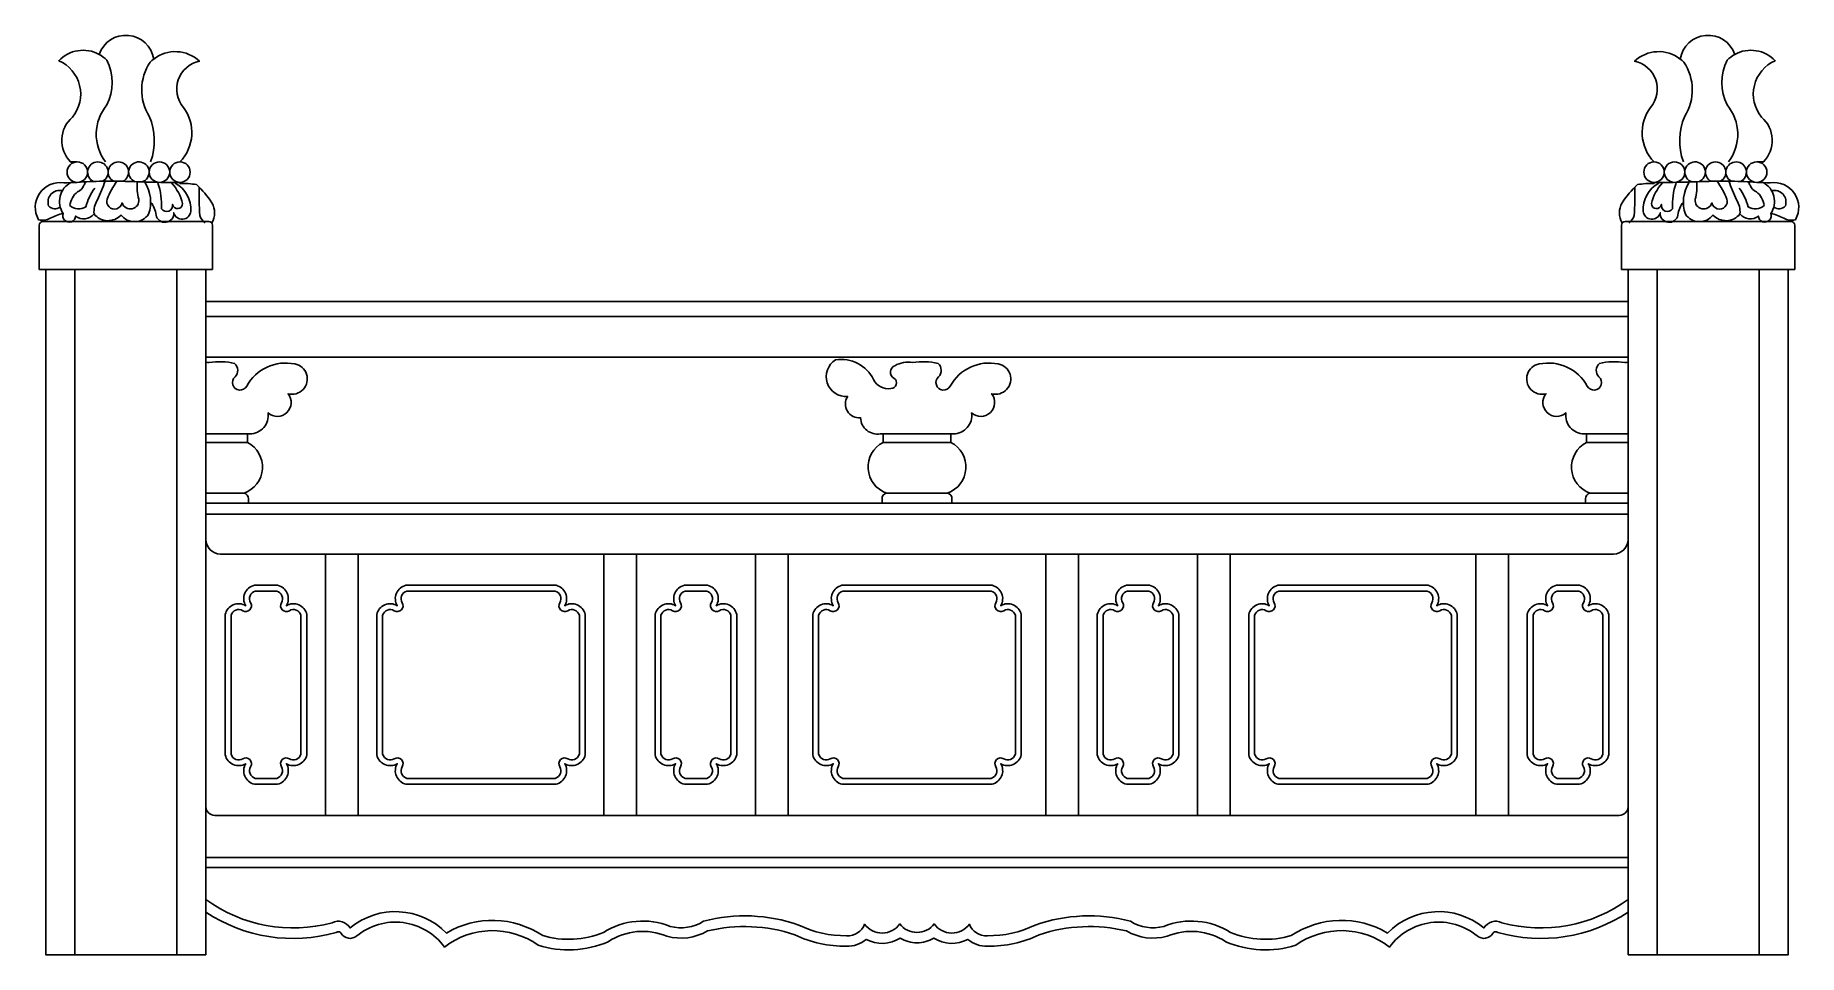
# Model space of a CAD drawing. Header units: metres. Extents: x 177 to 2606, y 1151 to 2418.
import ezdxf

# ---------------------------------------------------------------- set-up
doc = ezdxf.new("R2010")
doc.units = ezdxf.units.M
for name, color, linetype in [('3', 3, 'Continuous'), ('4', 4, 'Continuous'), ('7', 7, 'Continuous')]:
    doc.layers.add(name, color=color, linetype=linetype)

msp = doc.modelspace()

# ---------------------------------------------------------------- linework, layer by layer
at = {"layer": '3'}
for p, q in [((412.14, 2029.98), (2370.95, 2029.98)), ((412.14, 1868.61), (469.36, 1868.61)), ((412.14, 1856.61), (469.36, 1856.61)), ((1344.77, 1868.61), (1438.32, 1868.61)), ((1344.77, 1856.61), (1438.32, 1856.61)), ((2370.95, 1868.61), (2313.73, 1868.61)), ((2370.95, 1856.61), (2313.73, 1856.61)), ((412.14, 1757.98), (2370.95, 1757.98))]:
    msp.add_line(p, q, dxfattribs=at)
for points in [[(273.74, 2243.19, -0.35), (275.75, 2321.57, 0.24), (275.75, 2383.19, 0.06), (265.03, 2391.34, 0.06)], [(340.31, 2384.92, 0.09), (335.44, 2380.51, 0.3), (334.1, 2306.16, -0.19), (335.94, 2243.19)], [(2442.78, 2384.92, -0.09), (2447.65, 2380.51, -0.3), (2448.99, 2306.16, 0.19), (2447.15, 2243.19)], [(2509.35, 2243.19, 0.35), (2507.34, 2321.57, -0.24), (2507.34, 2383.19, -0.06), (2518.06, 2391.34, -0.06)], [(259.05, 2206.95, 0.1), (246.66, 2181.24, -0.34), (224.6, 2183.17, -0.19), (235.24, 2201.92, 0.19), (244.15, 2211.01, 0.21), (245.56, 2215.92, 0.21)], [(317.4, 2215.79, 0.08), (319.65, 2191.66, -0.92), (296.71, 2186.63, -1.04), (275.97, 2192.06, -0.06), (289.45, 2216.56)], [(364.88, 2214.19, -0.13), (379.77, 2185.72, -0.93), (366.2, 2184.52, -0.81), (350.91, 2178.69, 0.09), (346.08, 2214.06, 0.09)], [(2418.21, 2214.19, 0.13), (2403.32, 2185.72, 0.93), (2416.89, 2184.52, 0.81), (2432.18, 2178.69, -0.09), (2437.01, 2214.06, -0.09)], [(2465.69, 2215.79, -0.08), (2463.44, 2191.66, 0.92), (2486.38, 2186.63, 1.04), (2507.12, 2192.06, 0.06), (2493.64, 2216.56)], [(2524.04, 2206.95, -0.1), (2536.42, 2181.24, 0.34), (2558.49, 2183.17, 0.19), (2547.85, 2201.92, -0.19), (2538.94, 2211.01, -0.21), (2537.53, 2215.92, -0.21)], [(214.34, 2203.59, 0.59), (195.45, 2182.49, 0.39), (211.35, 2181.15, 0.39)], [(402.79, 2208.3, 0.02), (403.67, 2169.57, 0.19), (411.14, 2159.14, 0.19)], [(2380.3, 2208.3, -0.02), (2379.42, 2169.57, -0.19), (2371.95, 2159.14, -0.19)], [(2568.75, 2203.59, -0.59), (2587.64, 2182.49, -0.39), (2571.74, 2181.15, -0.39)], [(1391.54, 1181.68, -0.24), (1367.94, 1193.45, -0.51), (1319.36, 1193.03, -0.33), (1294.64, 1177.16, -0.12), (1228.72, 1191.85, 0.15), (1097.46, 1197.15, -0.21), (1051.55, 1190.09, 0.24), (959.63, 1181.73, -0.17), (875.96, 1177.28, 0.29), (743.34, 1180.84, 0.39), (610.73, 1187.95, 0.39), (585.8, 1195.06, -0.23), (412.14, 1227.26)], [(1391.54, 1181.68, 0.24), (1415.15, 1193.45, 0.51), (1463.73, 1193.03, 0.33), (1488.45, 1177.16, 0.12), (1554.37, 1191.85, -0.15), (1685.63, 1197.15, 0.21), (1731.54, 1190.09, -0.24), (1823.46, 1181.73, 0.17), (1907.13, 1177.28, -0.29), (2039.75, 1180.84, -0.39), (2172.36, 1187.95, -0.39), (2197.29, 1195.06, 0.23), (2370.95, 1227.26)]]:
    msp.add_lwpolyline(points, format="xyb", dxfattribs=at)
for points in [[(231.54, 2094.98), (231.54, 1150.98)], [(372.14, 1150.98), (372.14, 2094.98)], [(2410.95, 1150.98), (2410.95, 2094.98)], [(2551.54, 2094.98), (2551.54, 1150.98)]]:
    msp.add_lwpolyline(points, dxfattribs=at)
for points in [[(478.85, 1385.98), (510.89, 1385.98, 0.51), (522.88, 1414.15, 0.51), (551.05, 1426.14), (551.05, 1619.82, 0.51), (522.88, 1631.81, 0.51), (510.89, 1659.98), (478.85, 1659.98, 0.51), (466.86, 1631.81, 0.51), (438.69, 1619.82), (438.69, 1426.14, 0.51), (466.86, 1414.15, 0.51)], [(479.87, 1393.98), (509.87, 1393.98, 0.49), (516.03, 1410.01, -0.78), (527.02, 1421, 0.49), (543.05, 1427.16), (543.05, 1618.8, 0.49), (527.02, 1624.96, -0.78), (516.03, 1635.95, 0.49), (509.87, 1651.98), (479.87, 1651.98, 0.49), (473.71, 1635.95, -0.78), (462.72, 1624.96, 0.49), (446.69, 1618.8), (446.69, 1427.16, 0.49), (462.72, 1421, -0.78), (473.71, 1410.01, 0.49)], [(687.64, 1385.98, -0.51), (675.65, 1414.15, -0.51), (647.48, 1426.14), (647.48, 1619.82, -0.51), (675.65, 1631.81, -0.51), (687.64, 1659.98), (894.32, 1659.98, -0.51), (906.31, 1631.81, -0.51), (934.48, 1619.82), (934.48, 1426.14, -0.51), (906.31, 1414.15, -0.51), (894.32, 1385.98)], [(688.65, 1393.98, -0.49), (682.49, 1410.01, 0.78), (671.51, 1421, -0.49), (655.48, 1427.16), (655.48, 1618.8, -0.49), (671.51, 1624.96, 0.78), (682.49, 1635.95, -0.49), (688.65, 1651.98), (893.3, 1651.98, -0.49), (899.46, 1635.95, 0.78), (910.45, 1624.96, -0.49), (926.48, 1618.8), (926.48, 1427.16, -0.49), (910.45, 1421, 0.78), (899.46, 1410.01, -0.49), (893.3, 1393.98)], [(1103.1, 1385.98), (1071.07, 1385.98, -0.51), (1059.08, 1414.15, -0.51), (1030.91, 1426.14), (1030.91, 1619.82, -0.51), (1059.08, 1631.81, -0.51), (1071.07, 1659.98), (1103.1, 1659.98, -0.51), (1115.09, 1631.81, -0.51), (1143.26, 1619.82), (1143.26, 1426.14, -0.51), (1115.09, 1414.15, -0.51)], [(1102.09, 1393.98), (1072.08, 1393.98, -0.49), (1065.92, 1410.01, 0.78), (1054.94, 1421, -0.49), (1038.91, 1427.16), (1038.91, 1618.8, -0.49), (1054.94, 1624.96, 0.78), (1065.92, 1635.95, -0.49), (1072.08, 1651.98), (1102.09, 1651.98, -0.49), (1108.25, 1635.95, 0.78), (1119.23, 1624.96, -0.49), (1135.26, 1618.8), (1135.26, 1427.16, -0.49), (1119.23, 1421, 0.78), (1108.25, 1410.01, -0.49)], [(1288.2, 1385.98, -0.51), (1276.21, 1414.15, -0.51), (1248.04, 1426.14), (1248.04, 1619.82, -0.51), (1276.21, 1631.81, -0.51), (1288.2, 1659.98), (1494.89, 1659.98, -0.51), (1506.88, 1631.81, -0.51), (1535.05, 1619.82), (1535.05, 1426.14, -0.51), (1506.88, 1414.15, -0.51), (1494.89, 1385.98)], [(1289.22, 1393.98, -0.49), (1283.06, 1410.01, 0.78), (1272.07, 1421, -0.49), (1256.04, 1427.16), (1256.04, 1618.8, -0.49), (1272.07, 1624.96, 0.78), (1283.06, 1635.95, -0.49), (1289.22, 1651.98), (1493.87, 1651.98, -0.49), (1500.03, 1635.95, 0.78), (1511.02, 1624.96, -0.49), (1527.05, 1618.8), (1527.05, 1427.16, -0.49), (1511.02, 1421, 0.78), (1500.03, 1410.01, -0.49), (1493.87, 1393.98)], [(1679.99, 1385.98), (1712.02, 1385.98, 0.51), (1724.01, 1414.15, 0.51), (1752.18, 1426.14), (1752.18, 1619.82, 0.51), (1724.01, 1631.81, 0.51), (1712.02, 1659.98), (1679.99, 1659.98, 0.51), (1668, 1631.81, 0.51), (1639.83, 1619.82), (1639.83, 1426.14, 0.51), (1668, 1414.15, 0.51)], [(1681, 1393.98), (1711.01, 1393.98, 0.49), (1717.17, 1410.01, -0.78), (1728.15, 1421, 0.49), (1744.18, 1427.16), (1744.18, 1618.8, 0.49), (1728.15, 1624.96, -0.78), (1717.17, 1635.95, 0.49), (1711.01, 1651.98), (1681, 1651.98, 0.49), (1674.84, 1635.95, -0.78), (1663.86, 1624.96, 0.49), (1647.83, 1618.8), (1647.83, 1427.16, 0.49), (1663.86, 1421, -0.78), (1674.84, 1410.01, 0.49)], [(2095.45, 1385.98, 0.51), (2107.44, 1414.15, 0.51), (2135.61, 1426.14), (2135.61, 1619.82, 0.51), (2107.44, 1631.81, 0.51), (2095.45, 1659.98), (1888.77, 1659.98, 0.51), (1876.78, 1631.81, 0.51), (1848.61, 1619.82), (1848.61, 1426.14, 0.51), (1876.78, 1414.15, 0.51), (1888.77, 1385.98)], [(2094.44, 1393.98, 0.49), (2100.6, 1410.01, -0.78), (2111.58, 1421, 0.49), (2127.61, 1427.16), (2127.61, 1618.8, 0.49), (2111.58, 1624.96, -0.78), (2100.6, 1635.95, 0.49), (2094.44, 1651.98), (1889.79, 1651.98, 0.49), (1883.63, 1635.95, -0.78), (1872.64, 1624.96, 0.49), (1856.61, 1618.8), (1856.61, 1427.16, 0.49), (1872.64, 1421, -0.78), (1883.63, 1410.01, 0.49), (1889.79, 1393.98)], [(2304.24, 1385.98), (2272.2, 1385.98, -0.51), (2260.21, 1414.15, -0.51), (2232.04, 1426.14), (2232.04, 1619.82, -0.51), (2260.21, 1631.81, -0.51), (2272.2, 1659.98), (2304.24, 1659.98, -0.51), (2316.23, 1631.81, -0.51), (2344.4, 1619.82), (2344.4, 1426.14, -0.51), (2316.23, 1414.15, -0.51)], [(2303.22, 1393.98), (2273.22, 1393.98, -0.49), (2267.06, 1410.01, 0.78), (2256.07, 1421, -0.49), (2240.04, 1427.16), (2240.04, 1618.8, -0.49), (2256.07, 1624.96, 0.78), (2267.06, 1635.95, -0.49), (2273.22, 1651.98), (2303.22, 1651.98, -0.49), (2309.38, 1635.95, 0.78), (2320.37, 1624.96, -0.49), (2336.4, 1618.8), (2336.4, 1427.16, -0.49), (2320.37, 1421, 0.78), (2309.38, 1410.01, -0.49)]]:
    msp.add_lwpolyline(points, format="xyb", close=True, dxfattribs=at)
at = {"layer": '4'}
for p, q in [((412.14, 2050.98), (2370.95, 2050.98)), ((412.14, 1973.98), (2370.95, 1973.98)), ((412.14, 1270.98), (2370.95, 1270.98))]:
    msp.add_line(p, q, dxfattribs=at)
for points in [[(420.23, 2159.14, 0.27), (420.38, 2186.89, 0.05), (399.22, 2211.84, 0.05), (376.3, 2213.51), (376.3, 2214.93, 1), (376.3, 2243.2, 0.37), (381.05, 2318.22, -0.57), (403.18, 2381.85, 0.37), (340.31, 2384.92, 0.78), (265.03, 2391.34, 0.34), (209.36, 2382.52, -0.5), (228.14, 2304.82, 0.43), (225.52, 2243.19), (234.96, 2243.2, 1), (234.96, 2214.93, 0.01), (216.43, 2214.26, 0.63), (181.63, 2163.36, 0.17), (197.78, 2165.44, -0.07), (215.37, 2172.3)], [(2362.86, 2159.14, -0.27), (2362.71, 2186.89, -0.05), (2383.87, 2211.84, -0.05), (2406.78, 2213.51), (2406.78, 2214.93, -1), (2406.78, 2243.2, -0.37), (2402.04, 2318.22, 0.57), (2379.91, 2381.85, -0.37), (2442.78, 2384.92, -0.78), (2518.06, 2391.34, -0.34), (2573.73, 2382.52, 0.5), (2554.95, 2304.82, -0.43), (2557.57, 2243.19), (2548.13, 2243.2, -1), (2548.13, 2214.93, -0.01), (2566.66, 2214.26, -0.63), (2601.46, 2163.36, -0.17), (2585.31, 2165.44, 0.07), (2567.72, 2172.3)], [(1391.54, 1167.31, 0.14), (1414.87, 1174.01, 0.28), (1461.36, 1172.19, 0.19), (1488.72, 1162.78, 0.12), (1559.88, 1178.55, -0.14), (1680.01, 1183.74, 0.2), (1736.15, 1176.45, -0.25), (1816.75, 1168.96, 0.18), (1913.5, 1164.21, -0.33), (2042.34, 1161.63, -0.43), (2163.18, 1176.9, 0.46), (2184.62, 1180.45, -0.44), (2191.58, 1181.76, 0.22), (2370.95, 1209.61)]]:
    msp.add_lwpolyline(points, format="xyb", dxfattribs=at)
for points in [[(412.14, 1150.98), (412.14, 2094.98), (421.14, 2094.98), (421.14, 2155.98, 0.41), (416.14, 2160.98), (187.54, 2160.98, 0.41), (182.54, 2155.98), (182.54, 2094.98), (191.54, 2094.98), (191.54, 1150.98)], [(2370.95, 1150.98), (2370.95, 2094.98), (2361.95, 2094.98), (2361.95, 2155.98, -0.41), (2366.95, 2160.98), (2595.54, 2160.98, -0.41), (2600.54, 2155.98), (2600.54, 2094.98), (2591.54, 2094.98), (2591.54, 1150.98)]]:
    msp.add_lwpolyline(points, format="xyb", close=True, dxfattribs=at)
at = {"layer": '7'}
for p, q in [((376.3, 2243.19), (376.39, 2243.19)), ((2406.78, 2243.19), (2406.7, 2243.19)), ((191.54, 2094.98), (412.14, 2094.98)), ((2591.54, 2094.98), (2370.95, 2094.98)), ((412.14, 1786.97), (464.55, 1786.97)), ((1349.58, 1786.97), (1433.51, 1786.97)), ((2370.95, 1786.97), (2318.54, 1786.97)), ((412.14, 1772.98), (2370.95, 1772.98)), ((576.86, 1702.98), (576.86, 1342.98)), ((621.86, 1702.98), (621.86, 1342.98)), ((960.09, 1702.98), (960.09, 1342.98)), ((1005.09, 1702.98), (1005.09, 1342.98)), ((1169.08, 1702.98), (1169.08, 1342.98)), ((1214.08, 1702.98), (1214.08, 1342.98)), ((1569.01, 1702.98), (1569.01, 1342.98)), ((1614.01, 1702.98), (1614.01, 1342.98)), ((1778, 1702.98), (1778, 1342.98)), ((1823, 1702.98), (1823, 1342.98)), ((2161.22, 1702.98), (2161.22, 1342.98)), ((2206.22, 1702.98), (2206.22, 1342.98)), ((412.14, 1284.98), (2370.95, 1284.98))]:
    msp.add_line(p, q, dxfattribs=at)
for points in [[(225.86, 2214.75, 0.44), (215.37, 2172.3, 1.15), (232.63, 2168.47, 0.42), (257.95, 2171.54, -0.15), (262.55, 2191.07, 0.01), (273.47, 2216.59)], [(376.3, 2214.93, -0.01), (323.73, 2215.49, 0.01), (297.83, 2216.43, 0.01), (269.81, 2216.55, 0.02), (234.96, 2214.93, 0.02)], [(257.95, 2171.54, 0.46), (295.15, 2170, 0.51), (333.12, 2171.15, 0.23), (327.82, 2215.28)], [(369.8, 2213.91, -0.29), (391.18, 2174.96, -0.84), (367.82, 2173.11, -0.94), (343.39, 2169.92, 0.16), (335.83, 2187.65, 0.16)], [(2413.29, 2213.91, 0.29), (2391.91, 2174.96, 0.84), (2415.27, 2173.11, 0.94), (2439.7, 2169.92, -0.16), (2447.26, 2187.65, -0.16)], [(2406.78, 2214.93, 0.01), (2459.36, 2215.49, -0.01), (2485.26, 2216.43, -0.01), (2513.28, 2216.55, -0.02), (2548.13, 2214.93, -0.02)], [(2525.14, 2171.54, -0.46), (2487.94, 2170, -0.51), (2449.97, 2171.15, -0.23), (2455.27, 2215.28)], [(2557.23, 2214.75, -0.44), (2567.72, 2172.3, -1.15), (2550.46, 2168.47, -0.42), (2525.14, 2171.54, 0.15), (2520.54, 2191.07, -0.01), (2509.62, 2216.59)], [(470.68, 1772.98), (470.68, 1779.1, 0.38), (464.55, 1786.97, 0.66), (469.36, 1856.61), (469.36, 1868.61), (472.71, 1868.61, 0.46), (497.7, 1897.42, 0.92), (525.33, 1923.79, 1.04), (534.53, 1964.86, 0.33), (468.24, 1934.21, -1.19), (452.28, 1947.08, 0.43), (451.67, 1965.48, 0.1), (416.68, 1966.7, 0.03), (412.14, 1967.23, 0.03)], [(1439.64, 1772.98), (1439.64, 1779.1, 0.38), (1433.51, 1786.97, 0.66), (1438.32, 1856.61), (1438.32, 1868.61), (1441.67, 1868.61, 0.46), (1466.66, 1897.42, 0.92), (1494.28, 1923.79, 1.04), (1503.49, 1964.86, 0.33), (1437.2, 1934.21, -1.19), (1421.24, 1947.08, 0.43), (1420.63, 1965.48, 0.1), (1385.64, 1966.7, 0.18), (1361.08, 1962.41, 0.65), (1359.86, 1945.24, -0.76), (1355.56, 1931.14, -0.34), (1331.62, 1943.41, 0.33), (1279.45, 1970.38, 0.79), (1296.02, 1920.11, 0.63), (1313.82, 1890.68, 0.46), (1340.83, 1868.61), (1344.77, 1868.61), (1344.77, 1856.61, 0.66), (1349.58, 1786.97, 0.38), (1343.45, 1779.1), (1343.45, 1772.98)], [(2312.41, 1772.98), (2312.41, 1779.1, -0.38), (2318.54, 1786.97, -0.66), (2313.73, 1856.61), (2313.73, 1868.61), (2310.38, 1868.61, -0.46), (2285.39, 1897.42, -0.92), (2257.76, 1923.79, -1.04), (2248.56, 1964.86, -0.33), (2314.85, 1934.21, 1.19), (2330.81, 1947.08, -0.43), (2331.42, 1965.48, -0.1), (2366.41, 1966.7, -0.03), (2370.95, 1967.23, -0.03)], [(412.14, 1722.98, 0.41), (432.14, 1702.98), (2350.95, 1702.98, 0.41), (2370.95, 1722.98)], [(412.14, 1354.98, 0.41), (424.14, 1342.98), (2358.95, 1342.98, 0.41), (2370.95, 1354.98)], [(1391.54, 1167.31, -0.14), (1368.22, 1174.01, -0.28), (1321.73, 1172.19, -0.19), (1294.37, 1162.78, -0.12), (1223.21, 1178.55, 0.14), (1103.08, 1183.74, -0.2), (1046.94, 1176.45, 0.25), (966.34, 1168.96, -0.18), (869.59, 1164.21, 0.33), (740.75, 1161.63, 0.43), (619.91, 1176.9, -0.46), (598.47, 1180.45, 0.44), (591.51, 1181.76, -0.22), (412.14, 1209.61)]]:
    msp.add_lwpolyline(points, format="xyb", dxfattribs=at)
for centre in [(348.04, 2229.06), (2435.05, 2229.06)]:
    msp.add_circle(centre, 14.13, dxfattribs=at)
for centre, start, end in [((234.96, 2229.06), 270, 90), ((263.23, 2229.06), 297.75, 244.44), ((291.5, 2229.06), 296.62, 241.86), ((319.77, 2229.06), 286.28, 248.48), ((376.3, 2229.06), 90, 270), ((2406.78, 2229.06), 270, 90), ((2463.32, 2229.06), 291.52, 253.72), ((2491.59, 2229.06), 298.14, 243.38), ((2519.86, 2229.06), 295.56, 242.25), ((2548.13, 2229.06), 90, 270)]:
    msp.add_arc(centre, 14.13, start, end, dxfattribs=at)

doc.saveas('drawing.dxf')
